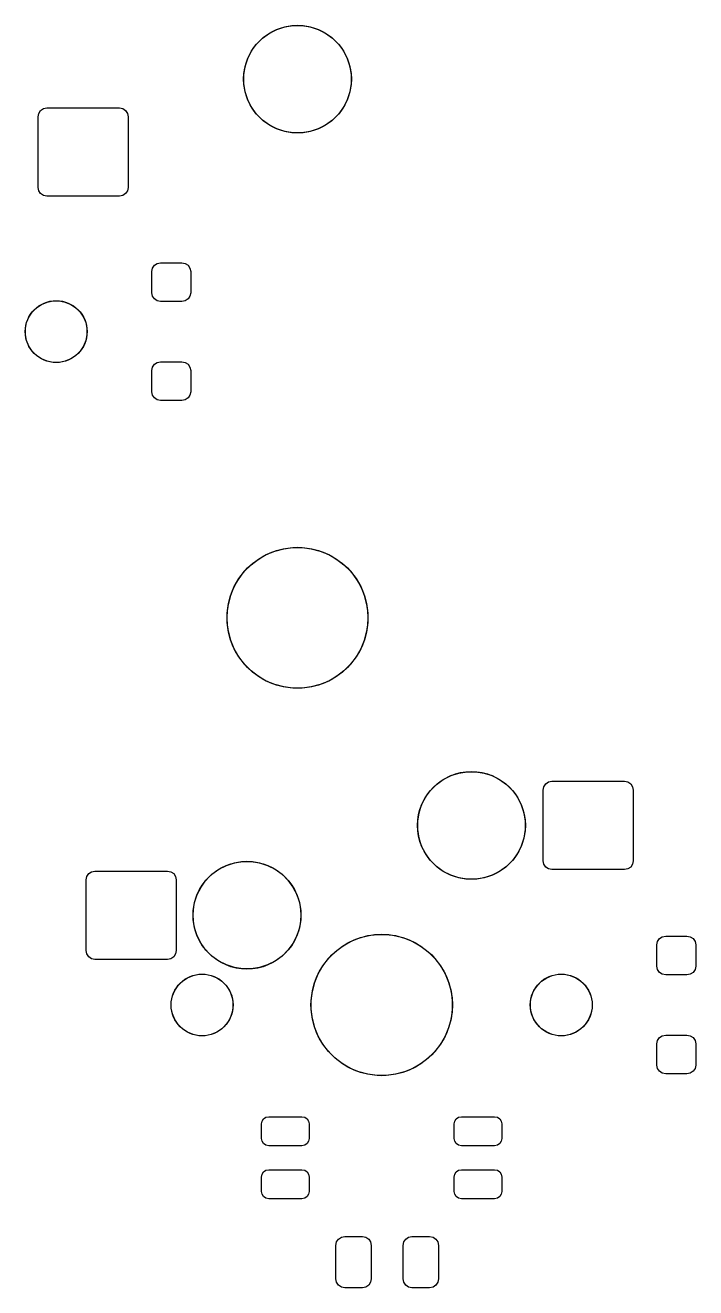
# Model space of a CAD drawing. Header units: millimetres. Extents: x 21 to 415, y -164 to -17.
# Drawn here: x 283.64 to 302.61, y -163.28 to -127.56 of the extents above; entities that cross this region are included whole.
import ezdxf

# ---------------------------------------------------------------- set-up
doc = ezdxf.new("R2010")
doc.units = ezdxf.units.MM
doc.layers.add('B.Mask', color=4, linetype='CONTINUOUS', true_color=0x02ffee)

msp = doc.modelspace()

# ---------------------------------------------------------------- linework, layer by layer
at = {"layer": 'B.Mask', "linetype": 'CONTINUOUS'}
for p, q in [((290.354616, -127.929266), (290.548087, -127.788701)), ((290.548087, -127.788701), (290.761165, -127.680133)), ((290.761165, -127.680133), (290.988604, -127.606233)), ((290.988604, -127.606233), (291.224803, -127.568823)), ((291.224803, -127.568823), (291.463947, -127.568823)), ((291.463947, -127.568823), (291.700146, -127.606233)), ((291.700146, -127.606233), (291.927585, -127.680133)), ((291.927585, -127.680133), (292.140663, -127.788701)), ((292.140663, -127.788701), (292.334134, -127.929266)), ((290.044951, -128.291837), (290.185516, -128.098366)), ((290.185516, -128.098366), (290.354616, -127.929266)), ((292.334134, -127.929266), (292.503234, -128.098366)), ((292.503234, -128.098366), (292.643799, -128.291837)), ((289.862483, -128.732354), (289.936383, -128.504915)), ((289.936383, -128.504915), (290.044951, -128.291837)), ((292.643799, -128.291837), (292.752367, -128.504915)), ((292.752367, -128.504915), (292.826267, -128.732354)), ((289.825073, -128.968553), (289.862483, -128.732354)), ((292.826267, -128.732354), (292.863677, -128.968553)), ((289.825073, -129.207697), (289.825073, -128.968553)), ((289.862483, -129.443896), (289.825073, -129.207697)), ((292.863677, -129.207697), (292.826267, -129.443896)), ((292.863677, -128.968553), (292.863677, -129.207697)), ((289.936383, -129.671335), (289.862483, -129.443896)), ((292.826267, -129.443896), (292.752367, -129.671335)), ((284.024155, -130.056204), (284.078348, -129.975098)), ((284.078348, -129.975098), (284.159454, -129.920905)), ((284.159454, -129.920905), (284.255125, -129.901875)), ((284.255125, -129.901875), (286.305125, -129.901875)), ((286.305125, -129.901875), (286.400796, -129.920905)), ((286.400796, -129.920905), (286.481902, -129.975098)), ((286.481902, -129.975098), (286.536095, -130.056204)), ((290.044951, -129.884413), (289.936383, -129.671335)), ((290.185516, -130.077884), (290.044951, -129.884413)), ((292.643799, -129.884413), (292.503234, -130.077884)), ((292.752367, -129.671335), (292.643799, -129.884413)), ((284.005125, -130.151875), (284.024155, -130.056204)), ((284.005125, -132.151875), (284.005125, -130.151875)), ((286.536095, -130.056204), (286.555125, -130.151875)), ((286.555125, -130.151875), (286.555125, -132.151875)), ((290.354616, -130.246984), (290.185516, -130.077884)), ((290.548087, -130.387549), (290.354616, -130.246984)), ((292.334134, -130.246984), (292.140663, -130.387549)), ((292.503234, -130.077884), (292.334134, -130.246984)), ((290.761165, -130.496117), (290.548087, -130.387549)), ((290.988604, -130.570017), (290.761165, -130.496117)), ((291.224803, -130.607427), (290.988604, -130.570017)), ((291.463947, -130.607427), (291.224803, -130.607427)), ((291.700146, -130.570017), (291.463947, -130.607427)), ((291.927585, -130.496117), (291.700146, -130.570017)), ((292.140663, -130.387549), (291.927585, -130.496117)), ((284.024155, -132.247546), (284.005125, -132.151875)), ((286.555125, -132.151875), (286.536095, -132.247546)), ((284.078348, -132.328652), (284.024155, -132.247546)), ((284.159454, -132.382845), (284.078348, -132.328652)), ((284.255125, -132.401875), (284.159454, -132.382845)), ((286.305125, -132.401875), (284.255125, -132.401875)), ((286.400796, -132.382845), (286.305125, -132.401875)), ((286.481902, -132.328652), (286.400796, -132.382845)), ((286.536095, -132.247546), (286.481902, -132.328652)), ((287.376829, -134.300905), (287.4725, -134.281875)), ((287.4725, -134.281875), (288.0725, -134.281875)), ((288.0725, -134.281875), (288.168171, -134.300905)), ((287.2225, -134.531875), (287.24153, -134.436204)), ((287.2225, -135.131875), (287.2225, -134.531875)), ((287.24153, -134.436204), (287.295723, -134.355098)), ((287.295723, -134.355098), (287.376829, -134.300905)), ((288.168171, -134.300905), (288.249277, -134.355098)), ((288.249277, -134.355098), (288.30347, -134.436204)), ((288.30347, -134.436204), (288.3225, -134.531875)), ((288.3225, -134.531875), (288.3225, -135.131875)), ((284.264126, -135.394552), (284.43236, -135.361088)), ((284.43236, -135.361088), (284.60389, -135.361088)), ((284.60389, -135.361088), (284.772124, -135.394552)), ((287.24153, -135.227546), (287.2225, -135.131875)), ((287.295723, -135.308652), (287.24153, -135.227546)), ((287.376829, -135.362845), (287.295723, -135.308652)), ((287.4725, -135.381875), (287.376829, -135.362845)), ((288.168171, -135.362845), (288.0725, -135.381875)), ((288.249277, -135.308652), (288.168171, -135.362845)), ((288.30347, -135.227546), (288.249277, -135.308652)), ((288.3225, -135.131875), (288.30347, -135.227546)), ((283.746444, -135.819403), (283.841741, -135.676781)), ((283.841741, -135.676781), (283.963031, -135.555491)), ((283.963031, -135.555491), (284.105653, -135.460194)), ((284.105653, -135.460194), (284.264126, -135.394552)), ((284.772124, -135.394552), (284.930597, -135.460194)), ((284.930597, -135.460194), (285.073219, -135.555491)), ((285.073219, -135.555491), (285.194509, -135.676781)), ((285.194509, -135.676781), (285.289806, -135.819403)), ((288.0725, -135.381875), (287.4725, -135.381875)), ((283.647338, -136.14611), (283.680802, -135.977876)), ((283.680802, -135.977876), (283.746444, -135.819403)), ((285.289806, -135.819403), (285.355448, -135.977876)), ((285.355448, -135.977876), (285.388912, -136.14611)), ((283.647338, -136.31764), (283.647338, -136.14611)), ((283.680802, -136.485874), (283.647338, -136.31764)), ((285.388912, -136.31764), (285.355448, -136.485874)), ((285.388912, -136.14611), (285.388912, -136.31764)), ((283.746444, -136.644347), (283.680802, -136.485874)), ((283.841741, -136.786969), (283.746444, -136.644347)), ((283.963031, -136.908259), (283.841741, -136.786969)), ((285.194509, -136.786969), (285.073219, -136.908259)), ((285.289806, -136.644347), (285.194509, -136.786969)), ((285.355448, -136.485874), (285.289806, -136.644347)), ((284.105653, -137.003556), (283.963031, -136.908259)), ((284.264126, -137.069198), (284.105653, -137.003556)), ((284.43236, -137.102662), (284.264126, -137.069198)), ((284.60389, -137.102662), (284.43236, -137.102662)), ((284.772124, -137.069198), (284.60389, -137.102662)), ((284.930597, -137.003556), (284.772124, -137.069198)), ((285.073219, -136.908259), (284.930597, -137.003556)), ((287.24153, -137.236204), (287.295723, -137.155098)), ((287.295723, -137.155098), (287.376829, -137.100905)), ((287.376829, -137.100905), (287.4725, -137.081875)), ((287.4725, -137.081875), (288.0725, -137.081875)), ((288.0725, -137.081875), (288.168171, -137.100905)), ((288.168171, -137.100905), (288.249277, -137.155098)), ((288.249277, -137.155098), (288.30347, -137.236204)), ((287.2225, -137.331875), (287.24153, -137.236204)), ((287.2225, -137.931875), (287.2225, -137.331875)), ((288.30347, -137.236204), (288.3225, -137.331875)), ((288.3225, -137.331875), (288.3225, -137.931875)), ((287.24153, -138.027546), (287.2225, -137.931875)), ((287.295723, -138.108652), (287.24153, -138.027546)), ((287.376829, -138.162845), (287.295723, -138.108652)), ((287.4725, -138.181875), (287.376829, -138.162845)), ((288.0725, -138.181875), (287.4725, -138.181875)), ((288.168171, -138.162845), (288.0725, -138.181875)), ((288.249277, -138.108652), (288.168171, -138.162845)), ((288.30347, -138.027546), (288.249277, -138.108652)), ((288.3225, -137.931875), (288.30347, -138.027546)), ((290.462496, -142.53985), (290.703457, -142.440041)), ((290.703457, -142.440041), (290.955384, -142.372537)), ((290.955384, -142.372537), (291.213968, -142.338494)), ((291.213968, -142.338494), (291.474782, -142.338494)), ((291.474782, -142.338494), (291.733366, -142.372537)), ((291.733366, -142.372537), (291.985293, -142.440041)), ((291.985293, -142.440041), (292.226254, -142.53985)), ((289.845282, -143.013455), (290.029705, -142.829032)), ((290.029705, -142.829032), (290.236624, -142.670258)), ((290.236624, -142.670258), (290.462496, -142.53985)), ((292.226254, -142.53985), (292.452126, -142.670258)), ((292.452126, -142.670258), (292.659045, -142.829032)), ((292.659045, -142.829032), (292.843468, -143.013455)), ((289.5561, -143.446246), (289.686508, -143.220374)), ((289.686508, -143.220374), (289.845282, -143.013455)), ((292.843468, -143.013455), (293.002242, -143.220374)), ((293.002242, -143.220374), (293.13265, -143.446246)), ((289.456291, -143.687207), (289.5561, -143.446246)), ((293.13265, -143.446246), (293.232459, -143.687207)), ((289.354744, -144.197718), (289.388787, -143.939134)), ((289.388787, -143.939134), (289.456291, -143.687207)), ((293.232459, -143.687207), (293.299963, -143.939134)), ((293.299963, -143.939134), (293.334006, -144.197718)), ((289.354744, -144.458532), (289.354744, -144.197718)), ((293.334006, -144.197718), (293.334006, -144.458532)), ((289.388787, -144.717116), (289.354744, -144.458532)), ((293.334006, -144.458532), (293.299963, -144.717116)), ((289.456291, -144.969043), (289.388787, -144.717116)), ((289.5561, -145.210004), (289.456291, -144.969043)), ((293.232459, -144.969043), (293.13265, -145.210004)), ((293.299963, -144.717116), (293.232459, -144.969043)), ((289.686508, -145.435876), (289.5561, -145.210004)), ((293.13265, -145.210004), (293.002242, -145.435876)), ((289.845282, -145.642795), (289.686508, -145.435876)), ((290.029705, -145.827218), (289.845282, -145.642795)), ((292.843468, -145.642795), (292.659045, -145.827218)), ((293.002242, -145.435876), (292.843468, -145.642795)), ((290.236624, -145.985992), (290.029705, -145.827218)), ((290.462496, -146.1164), (290.236624, -145.985992)), ((292.452126, -145.985992), (292.226254, -146.1164)), ((292.659045, -145.827218), (292.452126, -145.985992)), ((290.703457, -146.216209), (290.462496, -146.1164)), ((290.955384, -146.283713), (290.703457, -146.216209)), ((291.213968, -146.317756), (290.955384, -146.283713)), ((291.474782, -146.317756), (291.213968, -146.317756)), ((291.733366, -146.283713), (291.474782, -146.317756)), ((291.985293, -146.216209), (291.733366, -146.283713)), ((292.226254, -146.1164), (291.985293, -146.216209)), ((295.275217, -149.042256), (295.468815, -148.901599)), ((295.468815, -148.901599), (295.682033, -148.792959)), ((295.682033, -148.792959), (295.909621, -148.719011)), ((295.909621, -148.719011), (296.145975, -148.681576)), ((296.145975, -148.681576), (296.385275, -148.681576)), ((296.385275, -148.681576), (296.621629, -148.719011)), ((296.621629, -148.719011), (296.849217, -148.792959)), ((296.849217, -148.792959), (297.062435, -148.901599)), ((297.062435, -148.901599), (297.256033, -149.042256)), ((294.965349, -149.405065), (295.106006, -149.211467)), ((295.106006, -149.211467), (295.275217, -149.042256)), ((297.256033, -149.042256), (297.425244, -149.211467)), ((297.425244, -149.211467), (297.565901, -149.405065)), ((298.292625, -149.201875), (298.311655, -149.106204)), ((298.292625, -151.201875), (298.292625, -149.201875)), ((298.311655, -149.106204), (298.365848, -149.025098)), ((298.365848, -149.025098), (298.446954, -148.970905)), ((298.446954, -148.970905), (298.542625, -148.951875)), ((298.542625, -148.951875), (300.592625, -148.951875)), ((300.592625, -148.951875), (300.688296, -148.970905)), ((300.688296, -148.970905), (300.769402, -149.025098)), ((300.769402, -149.025098), (300.823595, -149.106204)), ((300.823595, -149.106204), (300.842625, -149.201875)), ((300.842625, -149.201875), (300.842625, -151.201875)), ((294.782761, -149.845871), (294.856709, -149.618283)), ((294.856709, -149.618283), (294.965349, -149.405065)), ((297.565901, -149.405065), (297.674541, -149.618283)), ((297.674541, -149.618283), (297.748489, -149.845871)), ((294.745326, -150.082225), (294.782761, -149.845871)), ((297.748489, -149.845871), (297.785924, -150.082225)), ((294.745326, -150.321525), (294.745326, -150.082225)), ((294.782761, -150.557879), (294.745326, -150.321525)), ((297.785924, -150.321525), (297.748489, -150.557879)), ((297.785924, -150.082225), (297.785924, -150.321525)), ((294.856709, -150.785467), (294.782761, -150.557879)), ((297.748489, -150.557879), (297.674541, -150.785467)), ((294.965349, -150.998685), (294.856709, -150.785467)), ((295.106006, -151.192283), (294.965349, -150.998685)), ((297.565901, -150.998685), (297.425244, -151.192283)), ((297.674541, -150.785467), (297.565901, -150.998685)), ((288.925217, -151.582256), (289.118815, -151.441599)), ((289.118815, -151.441599), (289.332033, -151.332959)), ((289.332033, -151.332959), (289.559621, -151.259011)), ((289.559621, -151.259011), (289.795975, -151.221576)), ((289.795975, -151.221576), (290.035275, -151.221576)), ((290.035275, -151.221576), (290.271629, -151.259011)), ((290.271629, -151.259011), (290.499217, -151.332959)), ((290.499217, -151.332959), (290.712435, -151.441599)), ((290.712435, -151.441599), (290.906033, -151.582256)), ((295.275217, -151.361494), (295.106006, -151.192283)), ((295.468815, -151.502151), (295.275217, -151.361494)), ((297.256033, -151.361494), (297.062435, -151.502151)), ((297.425244, -151.192283), (297.256033, -151.361494)), ((298.311655, -151.297546), (298.292625, -151.201875)), ((298.365848, -151.378652), (298.311655, -151.297546)), ((298.446954, -151.432845), (298.365848, -151.378652)), ((298.542625, -151.451875), (298.446954, -151.432845)), ((300.688296, -151.432845), (300.592625, -151.451875)), ((300.769402, -151.378652), (300.688296, -151.432845)), ((300.823595, -151.297546), (300.769402, -151.378652)), ((300.842625, -151.201875), (300.823595, -151.297546)), ((285.365625, -151.741875), (285.384655, -151.646204)), ((285.365625, -153.741875), (285.365625, -151.741875)), ((285.384655, -151.646204), (285.438848, -151.565098)), ((285.438848, -151.565098), (285.519954, -151.510905)), ((285.519954, -151.510905), (285.615625, -151.491875)), ((285.615625, -151.491875), (287.665625, -151.491875)), ((287.665625, -151.491875), (287.761296, -151.510905)), ((287.761296, -151.510905), (287.842402, -151.565098)), ((287.842402, -151.565098), (287.896595, -151.646204)), ((287.896595, -151.646204), (287.915625, -151.741875)), ((287.915625, -151.741875), (287.915625, -153.741875)), ((288.615349, -151.945065), (288.756006, -151.751467)), ((288.756006, -151.751467), (288.925217, -151.582256)), ((290.906033, -151.582256), (291.075244, -151.751467)), ((291.075244, -151.751467), (291.215901, -151.945065)), ((295.682033, -151.610791), (295.468815, -151.502151)), ((295.909621, -151.684739), (295.682033, -151.610791)), ((296.145975, -151.722174), (295.909621, -151.684739)), ((296.385275, -151.722174), (296.145975, -151.722174)), ((296.621629, -151.684739), (296.385275, -151.722174)), ((296.849217, -151.610791), (296.621629, -151.684739)), ((297.062435, -151.502151), (296.849217, -151.610791)), ((300.592625, -151.451875), (298.542625, -151.451875)), ((288.506709, -152.158283), (288.615349, -151.945065)), ((291.215901, -151.945065), (291.324541, -152.158283)), ((288.395326, -152.622225), (288.432761, -152.385871)), ((288.432761, -152.385871), (288.506709, -152.158283)), ((291.324541, -152.158283), (291.398489, -152.385871)), ((291.398489, -152.385871), (291.435924, -152.622225)), ((288.395326, -152.861525), (288.395326, -152.622225)), ((288.432761, -153.097879), (288.395326, -152.861525)), ((291.435924, -152.861525), (291.398489, -153.097879)), ((291.435924, -152.622225), (291.435924, -152.861525)), ((288.506709, -153.325467), (288.432761, -153.097879)), ((291.398489, -153.097879), (291.324541, -153.325467)), ((288.615349, -153.538685), (288.506709, -153.325467)), ((288.756006, -153.732283), (288.615349, -153.538685)), ((291.215901, -153.538685), (291.075244, -153.732283)), ((291.324541, -153.325467), (291.215901, -153.538685)), ((292.614485, -153.618936), (292.841048, -153.48813)), ((292.841048, -153.48813), (293.082746, -153.388015)), ((293.082746, -153.388015), (293.335444, -153.320304)), ((293.335444, -153.320304), (293.594819, -153.286157)), ((293.594819, -153.286157), (293.856431, -153.286157)), ((293.856431, -153.286157), (294.115806, -153.320304)), ((294.115806, -153.320304), (294.368504, -153.388015)), ((294.368504, -153.388015), (294.610202, -153.48813)), ((294.610202, -153.48813), (294.836765, -153.618936)), ((301.51, -153.581875), (301.52903, -153.486204)), ((301.51, -154.181875), (301.51, -153.581875)), ((301.52903, -153.486204), (301.583223, -153.405098)), ((301.583223, -153.405098), (301.664329, -153.350905)), ((301.664329, -153.350905), (301.76, -153.331875)), ((301.76, -153.331875), (302.36, -153.331875)), ((302.36, -153.331875), (302.455671, -153.350905)), ((302.455671, -153.350905), (302.536777, -153.405098)), ((302.536777, -153.405098), (302.59097, -153.486204)), ((302.59097, -153.486204), (302.61, -153.581875)), ((302.61, -153.581875), (302.61, -154.181875)), ((285.384655, -153.837546), (285.365625, -153.741875)), ((285.438848, -153.918652), (285.384655, -153.837546)), ((285.519954, -153.972845), (285.438848, -153.918652)), ((287.842402, -153.918652), (287.761296, -153.972845)), ((287.896595, -153.837546), (287.842402, -153.918652)), ((287.915625, -153.741875), (287.896595, -153.837546)), ((288.925217, -153.901494), (288.756006, -153.732283)), ((289.118815, -154.042151), (288.925217, -153.901494)), ((290.906033, -153.901494), (290.712435, -154.042151)), ((291.075244, -153.732283), (290.906033, -153.901494)), ((292.221945, -153.963183), (292.406933, -153.778195)), ((292.406933, -153.778195), (292.614485, -153.618936)), ((294.836765, -153.618936), (295.044317, -153.778195)), ((295.044317, -153.778195), (295.229305, -153.963183)), ((285.615625, -153.991875), (285.519954, -153.972845)), ((287.665625, -153.991875), (285.615625, -153.991875)), ((287.761296, -153.972845), (287.665625, -153.991875)), ((289.332033, -154.150791), (289.118815, -154.042151)), ((289.559621, -154.224739), (289.332033, -154.150791)), ((289.795975, -154.262174), (289.559621, -154.224739)), ((290.035275, -154.262174), (289.795975, -154.262174)), ((290.271629, -154.224739), (290.035275, -154.262174)), ((290.499217, -154.150791), (290.271629, -154.224739)), ((290.712435, -154.042151), (290.499217, -154.150791)), ((291.93188, -154.397298), (292.062686, -154.170735)), ((292.062686, -154.170735), (292.221945, -153.963183)), ((295.229305, -153.963183), (295.388564, -154.170735)), ((295.388564, -154.170735), (295.51937, -154.397298)), ((301.52903, -154.277546), (301.51, -154.181875)), ((301.583223, -154.358652), (301.52903, -154.277546)), ((302.59097, -154.277546), (302.536777, -154.358652)), ((302.61, -154.181875), (302.59097, -154.277546)), ((287.969241, -154.726781), (288.090531, -154.605491)), ((288.090531, -154.605491), (288.233153, -154.510194)), ((288.233153, -154.510194), (288.391626, -154.444552)), ((288.391626, -154.444552), (288.55986, -154.411088)), ((288.55986, -154.411088), (288.73139, -154.411088)), ((288.73139, -154.411088), (288.899624, -154.444552)), ((288.899624, -154.444552), (289.058097, -154.510194)), ((289.058097, -154.510194), (289.200719, -154.605491)), ((289.200719, -154.605491), (289.322009, -154.726781)), ((291.764054, -154.891694), (291.831765, -154.638996)), ((291.831765, -154.638996), (291.93188, -154.397298)), ((295.51937, -154.397298), (295.619485, -154.638996)), ((295.619485, -154.638996), (295.687196, -154.891694)), ((298.129241, -154.726781), (298.250531, -154.605491)), ((298.250531, -154.605491), (298.393153, -154.510194)), ((298.393153, -154.510194), (298.551626, -154.444552)), ((298.551626, -154.444552), (298.71986, -154.411088)), ((298.71986, -154.411088), (298.89139, -154.411088)), ((298.89139, -154.411088), (299.059624, -154.444552)), ((299.059624, -154.444552), (299.218097, -154.510194)), ((299.218097, -154.510194), (299.360719, -154.605491)), ((299.360719, -154.605491), (299.482009, -154.726781)), ((301.664329, -154.412845), (301.583223, -154.358652)), ((301.76, -154.431875), (301.664329, -154.412845)), ((302.36, -154.431875), (301.76, -154.431875)), ((302.455671, -154.412845), (302.36, -154.431875)), ((302.536777, -154.358652), (302.455671, -154.412845)), ((287.808302, -155.027876), (287.873944, -154.869403)), ((287.873944, -154.869403), (287.969241, -154.726781)), ((289.322009, -154.726781), (289.417306, -154.869403)), ((289.417306, -154.869403), (289.482948, -155.027876)), ((291.729907, -155.151069), (291.764054, -154.891694)), ((295.687196, -154.891694), (295.721343, -155.151069)), ((297.968302, -155.027876), (298.033944, -154.869403)), ((298.033944, -154.869403), (298.129241, -154.726781)), ((299.482009, -154.726781), (299.577306, -154.869403)), ((299.577306, -154.869403), (299.642948, -155.027876)), ((287.774838, -155.19611), (287.808302, -155.027876)), ((287.774838, -155.36764), (287.774838, -155.19611)), ((287.808302, -155.535874), (287.774838, -155.36764)), ((289.482948, -155.027876), (289.516412, -155.19611)), ((289.516412, -155.36764), (289.482948, -155.535874)), ((289.516412, -155.19611), (289.516412, -155.36764)), ((291.729907, -155.412681), (291.729907, -155.151069)), ((295.721343, -155.151069), (295.721343, -155.412681)), ((297.934838, -155.19611), (297.968302, -155.027876)), ((297.934838, -155.36764), (297.934838, -155.19611)), ((297.968302, -155.535874), (297.934838, -155.36764)), ((299.642948, -155.027876), (299.676412, -155.19611)), ((299.676412, -155.36764), (299.642948, -155.535874)), ((299.676412, -155.19611), (299.676412, -155.36764)), ((287.873944, -155.694347), (287.808302, -155.535874)), ((287.969241, -155.836969), (287.873944, -155.694347)), ((289.417306, -155.694347), (289.322009, -155.836969)), ((289.482948, -155.535874), (289.417306, -155.694347)), ((291.764054, -155.672056), (291.729907, -155.412681)), ((291.831765, -155.924754), (291.764054, -155.672056)), ((295.687196, -155.672056), (295.619485, -155.924754)), ((295.721343, -155.412681), (295.687196, -155.672056)), ((298.033944, -155.694347), (297.968302, -155.535874)), ((298.129241, -155.836969), (298.033944, -155.694347)), ((299.577306, -155.694347), (299.482009, -155.836969)), ((299.642948, -155.535874), (299.577306, -155.694347)), ((288.090531, -155.958259), (287.969241, -155.836969)), ((288.233153, -156.053556), (288.090531, -155.958259)), ((288.391626, -156.119198), (288.233153, -156.053556)), ((289.058097, -156.053556), (288.899624, -156.119198)), ((289.200719, -155.958259), (289.058097, -156.053556)), ((289.322009, -155.836969), (289.200719, -155.958259)), ((291.93188, -156.166452), (291.831765, -155.924754)), ((295.619485, -155.924754), (295.51937, -156.166452)), ((298.250531, -155.958259), (298.129241, -155.836969)), ((298.393153, -156.053556), (298.250531, -155.958259)), ((298.551626, -156.119198), (298.393153, -156.053556)), ((299.218097, -156.053556), (299.059624, -156.119198)), ((299.360719, -155.958259), (299.218097, -156.053556)), ((299.482009, -155.836969), (299.360719, -155.958259)), ((288.55986, -156.152662), (288.391626, -156.119198)), ((288.73139, -156.152662), (288.55986, -156.152662)), ((288.899624, -156.119198), (288.73139, -156.152662)), ((292.062686, -156.393015), (291.93188, -156.166452)), ((292.221945, -156.600567), (292.062686, -156.393015)), ((295.388564, -156.393015), (295.229305, -156.600567)), ((295.51937, -156.166452), (295.388564, -156.393015)), ((298.71986, -156.152662), (298.551626, -156.119198)), ((298.89139, -156.152662), (298.71986, -156.152662)), ((299.059624, -156.119198), (298.89139, -156.152662)), ((301.51, -156.381875), (301.52903, -156.286204)), ((301.51, -156.981875), (301.51, -156.381875)), ((301.52903, -156.286204), (301.583223, -156.205098)), ((301.583223, -156.205098), (301.664329, -156.150905)), ((301.664329, -156.150905), (301.76, -156.131875)), ((301.76, -156.131875), (302.36, -156.131875)), ((302.36, -156.131875), (302.455671, -156.150905)), ((302.455671, -156.150905), (302.536777, -156.205098)), ((302.536777, -156.205098), (302.59097, -156.286204)), ((302.59097, -156.286204), (302.61, -156.381875)), ((302.61, -156.381875), (302.61, -156.981875)), ((292.406933, -156.785555), (292.221945, -156.600567)), ((292.614485, -156.944814), (292.406933, -156.785555)), ((295.044317, -156.785555), (294.836765, -156.944814)), ((295.229305, -156.600567), (295.044317, -156.785555)), ((292.841048, -157.07562), (292.614485, -156.944814)), ((293.082746, -157.175735), (292.841048, -157.07562)), ((294.610202, -157.07562), (294.368504, -157.175735)), ((294.836765, -156.944814), (294.610202, -157.07562)), ((301.52903, -157.077546), (301.51, -156.981875)), ((301.583223, -157.158652), (301.52903, -157.077546)), ((302.59097, -157.077546), (302.536777, -157.158652)), ((302.61, -156.981875), (302.59097, -157.077546)), ((293.335444, -157.243446), (293.082746, -157.175735)), ((293.594819, -157.277593), (293.335444, -157.243446)), ((293.856431, -157.277593), (293.594819, -157.277593)), ((294.115806, -157.243446), (293.856431, -157.277593)), ((294.368504, -157.175735), (294.115806, -157.243446)), ((301.664329, -157.212845), (301.583223, -157.158652)), ((301.76, -157.231875), (301.664329, -157.212845)), ((302.36, -157.231875), (301.76, -157.231875)), ((302.455671, -157.212845), (302.36, -157.231875)), ((302.536777, -157.158652), (302.455671, -157.212845)), ((290.325625, -158.64875), (290.34123, -158.5703)), ((290.34123, -158.5703), (290.385668, -158.503793)), ((290.385668, -158.503793), (290.452175, -158.459355)), ((290.452175, -158.459355), (290.530625, -158.44375)), ((290.530625, -158.44375), (291.470625, -158.44375)), ((291.470625, -158.44375), (291.549075, -158.459355)), ((291.549075, -158.459355), (291.615582, -158.503793)), ((291.615582, -158.503793), (291.66002, -158.5703)), ((291.66002, -158.5703), (291.675625, -158.64875)), ((295.775625, -158.64875), (295.79123, -158.5703)), ((295.79123, -158.5703), (295.835668, -158.503793)), ((295.835668, -158.503793), (295.902175, -158.459355)), ((295.902175, -158.459355), (295.980625, -158.44375)), ((295.980625, -158.44375), (296.920625, -158.44375)), ((296.920625, -158.44375), (296.999075, -158.459355)), ((296.999075, -158.459355), (297.065582, -158.503793)), ((297.065582, -158.503793), (297.11002, -158.5703)), ((297.11002, -158.5703), (297.125625, -158.64875)), ((290.325625, -159.05875), (290.325625, -158.64875)), ((291.675625, -158.64875), (291.675625, -159.05875)), ((295.775625, -159.05875), (295.775625, -158.64875)), ((297.125625, -158.64875), (297.125625, -159.05875)), ((290.34123, -159.1372), (290.325625, -159.05875)), ((290.385668, -159.203707), (290.34123, -159.1372)), ((290.452175, -159.248145), (290.385668, -159.203707)), ((290.530625, -159.26375), (290.452175, -159.248145)), ((291.470625, -159.26375), (290.530625, -159.26375)), ((291.549075, -159.248145), (291.470625, -159.26375)), ((291.615582, -159.203707), (291.549075, -159.248145)), ((291.66002, -159.1372), (291.615582, -159.203707)), ((291.675625, -159.05875), (291.66002, -159.1372)), ((295.79123, -159.1372), (295.775625, -159.05875)), ((295.835668, -159.203707), (295.79123, -159.1372)), ((295.902175, -159.248145), (295.835668, -159.203707)), ((295.980625, -159.26375), (295.902175, -159.248145)), ((296.920625, -159.26375), (295.980625, -159.26375)), ((296.999075, -159.248145), (296.920625, -159.26375)), ((297.065582, -159.203707), (296.999075, -159.248145)), ((297.11002, -159.1372), (297.065582, -159.203707)), ((297.125625, -159.05875), (297.11002, -159.1372)), ((290.34123, -160.0703), (290.385668, -160.003793)), ((290.385668, -160.003793), (290.452175, -159.959355)), ((290.452175, -159.959355), (290.530625, -159.94375)), ((290.530625, -159.94375), (291.470625, -159.94375)), ((291.470625, -159.94375), (291.549075, -159.959355)), ((291.549075, -159.959355), (291.615582, -160.003793)), ((291.615582, -160.003793), (291.66002, -160.0703)), ((295.79123, -160.0703), (295.835668, -160.003793)), ((295.835668, -160.003793), (295.902175, -159.959355)), ((295.902175, -159.959355), (295.980625, -159.94375)), ((295.980625, -159.94375), (296.920625, -159.94375)), ((296.920625, -159.94375), (296.999075, -159.959355)), ((296.999075, -159.959355), (297.065582, -160.003793)), ((297.065582, -160.003793), (297.11002, -160.0703)), ((290.325625, -160.14875), (290.34123, -160.0703)), ((290.325625, -160.55875), (290.325625, -160.14875)), ((291.66002, -160.0703), (291.675625, -160.14875)), ((291.675625, -160.14875), (291.675625, -160.55875)), ((295.775625, -160.14875), (295.79123, -160.0703)), ((295.775625, -160.55875), (295.775625, -160.14875)), ((297.11002, -160.0703), (297.125625, -160.14875)), ((297.125625, -160.14875), (297.125625, -160.55875)), ((290.34123, -160.6372), (290.325625, -160.55875)), ((290.385668, -160.703707), (290.34123, -160.6372)), ((290.452175, -160.748145), (290.385668, -160.703707)), ((291.615582, -160.703707), (291.549075, -160.748145)), ((291.66002, -160.6372), (291.615582, -160.703707)), ((291.675625, -160.55875), (291.66002, -160.6372)), ((295.79123, -160.6372), (295.775625, -160.55875)), ((295.835668, -160.703707), (295.79123, -160.6372)), ((295.902175, -160.748145), (295.835668, -160.703707)), ((297.065582, -160.703707), (296.999075, -160.748145)), ((297.11002, -160.6372), (297.065582, -160.703707)), ((297.125625, -160.55875), (297.11002, -160.6372)), ((290.530625, -160.76375), (290.452175, -160.748145)), ((291.470625, -160.76375), (290.530625, -160.76375)), ((291.549075, -160.748145), (291.470625, -160.76375)), ((295.980625, -160.76375), (295.902175, -160.748145)), ((296.920625, -160.76375), (295.980625, -160.76375)), ((296.999075, -160.748145), (296.920625, -160.76375)), ((292.431875, -162.081875), (292.450905, -161.986204)), ((292.431875, -163.031875), (292.431875, -162.081875)), ((292.450905, -161.986204), (292.505098, -161.905098)), ((292.505098, -161.905098), (292.586204, -161.850905)), ((292.586204, -161.850905), (292.681875, -161.831875)), ((292.681875, -161.831875), (293.181875, -161.831875)), ((293.181875, -161.831875), (293.277546, -161.850905)), ((293.277546, -161.850905), (293.358652, -161.905098)), ((293.358652, -161.905098), (293.412845, -161.986204)), ((293.412845, -161.986204), (293.431875, -162.081875)), ((293.431875, -162.081875), (293.431875, -163.031875)), ((294.331875, -162.081875), (294.350905, -161.986204)), ((294.331875, -163.031875), (294.331875, -162.081875)), ((294.350905, -161.986204), (294.405098, -161.905098)), ((294.405098, -161.905098), (294.486204, -161.850905)), ((294.486204, -161.850905), (294.581875, -161.831875)), ((294.581875, -161.831875), (295.081875, -161.831875)), ((295.081875, -161.831875), (295.177546, -161.850905)), ((295.177546, -161.850905), (295.258652, -161.905098)), ((295.258652, -161.905098), (295.312845, -161.986204)), ((295.312845, -161.986204), (295.331875, -162.081875)), ((295.331875, -162.081875), (295.331875, -163.031875)), ((292.450905, -163.127546), (292.431875, -163.031875)), ((292.505098, -163.208652), (292.450905, -163.127546)), ((292.586204, -163.262845), (292.505098, -163.208652)), ((293.358652, -163.208652), (293.277546, -163.262845)), ((293.412845, -163.127546), (293.358652, -163.208652)), ((293.431875, -163.031875), (293.412845, -163.127546)), ((294.350905, -163.127546), (294.331875, -163.031875)), ((294.405098, -163.208652), (294.350905, -163.127546)), ((294.486204, -163.262845), (294.405098, -163.208652)), ((295.258652, -163.208652), (295.177546, -163.262845)), ((295.312845, -163.127546), (295.258652, -163.208652)), ((295.331875, -163.031875), (295.312845, -163.127546)), ((292.681875, -163.281875), (292.586204, -163.262845)), ((293.181875, -163.281875), (292.681875, -163.281875)), ((293.277546, -163.262845), (293.181875, -163.281875)), ((294.581875, -163.281875), (294.486204, -163.262845)), ((295.081875, -163.281875), (294.581875, -163.281875)), ((295.177546, -163.262845), (295.081875, -163.281875))]:
    msp.add_line(p, q, dxfattribs=at)
at = {"layer": 'B.Mask'}
for centre, radius in [((291.344375, -129.088125), 1.524), ((291.344375, -129.088125), 1.523999), ((284.518125, -136.231875), 0.875), ((284.518125, -136.231875), 0.874999), ((291.344375, -144.328125), 1.9939), ((291.344375, -144.328125), 1.993899), ((296.265625, -150.201875), 1.525), ((296.265625, -150.201875), 1.524999), ((289.915625, -152.741875), 1.525), ((289.915625, -152.741875), 1.524999), ((293.725625, -155.281875), 2), ((293.725625, -155.281875), 1.999999), ((288.645625, -155.281875), 0.875), ((288.645625, -155.281875), 0.874999), ((298.805625, -155.281875), 0.875), ((298.805625, -155.281875), 0.874999)]:
    msp.add_circle(centre, radius, dxfattribs=at)

doc.saveas('drawing.dxf')
